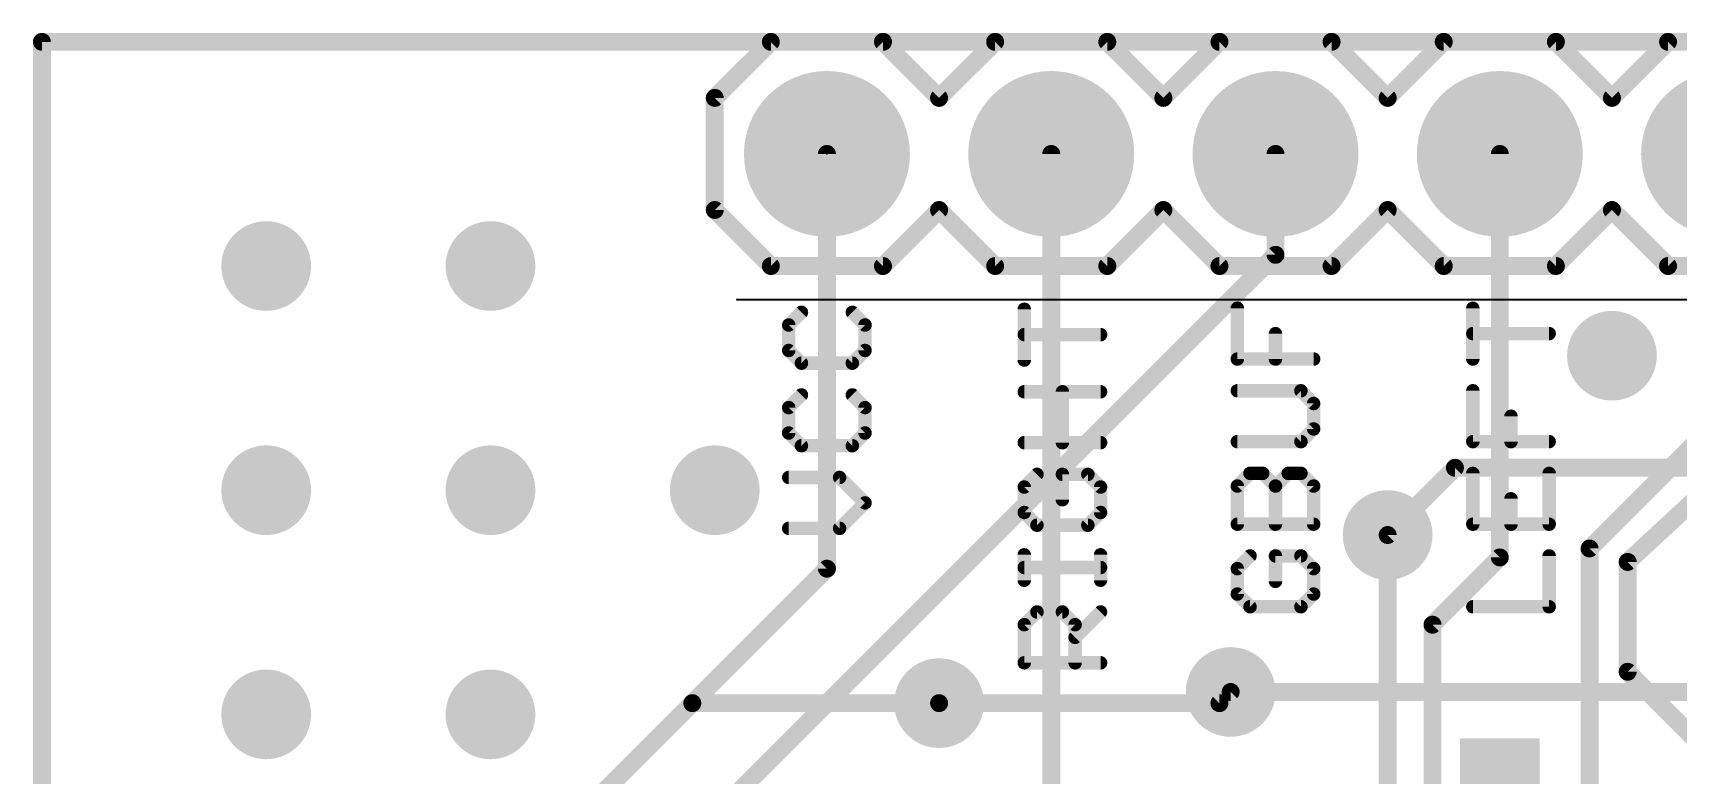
# Model space of a CAD drawing. Extents: x -0.1 to 44.5, y -0.1 to 35.7.
# Drawn here: x -0.1 to 18.53, y 27.25 to 35.66 of the extents above; entities that cross this region are included whole.
import ezdxf

# ---------------------------------------------------------------- set-up
doc = ezdxf.new("R2010")
doc.units = 0
for name, color, linetype in [('1', 12, 'CONTINUOUS'), ('16', 132, 'CONTINUOUS'), ('17', 110, 'CONTINUOUS'), ('18', 110, 'CONTINUOUS'), ('20', 53, 'CONTINUOUS'), ('21', 41, 'CONTINUOUS'), ('23', 53, 'CONTINUOUS'), ('51', 53, 'CONTINUOUS')]:
    doc.layers.add(name, color=color, linetype=linetype)

# ---------------------------------------------------------------- blocks, each defined once
blk = doc.blocks.new('RECT')
blk.add_solid([(-0.5, -0.5), (0.5, -0.5), (-0.5, 0.5), (0.5, 0.5)])
blk = doc.blocks.new('ROUNDP')
at = {"const_width": 0.5}
blk.add_lwpolyline([(0, -0.25, 1), (0, 0.25, 1), (0, -0.25)], format="xyb", dxfattribs=at)
blk = doc.blocks.new('ROUNDV')
at = {"const_width": 0.5}
blk.add_lwpolyline([(0, -0.25, 1), (0, 0.25, 1), (0, -0.25)], format="xyb", dxfattribs=at)

msp = doc.modelspace()

# ---------------------------------------------------------------- linework, layer by layer
at = {"layer": '1', "const_width": 0.2032}
for points in [[(0, 35.56), (0, 0)], [(43.18, 35.56), (0, 35.56)], [(13.97, 33.147), (13.97, 34.29)], [(16.51, 29.718), (16.51, 34.29)], [(6.096, 25.273), (13.97, 33.147)], [(17.9578, 29.6672), (19.7104, 31.2928)], [(17.526, 29.8196), (18.796, 31.0896)], [(15.24, 26.416), (15.24, 29.972)], [(15.748, 28.956), (16.51, 29.718)], [(17.526, 27.051), (17.526, 29.8196)], [(17.9578, 28.4226), (17.9578, 29.6672)], [(15.748, 25.527), (15.748, 28.956)], [(18.9992, 27.3812), (17.9578, 28.4226)], [(10.16, 28.067), (13.335, 28.067)], [(13.335, 28.067), (13.462, 28.194)]]:
    msp.add_lwpolyline(points, dxfattribs=at)
at = {"layer": '1', "const_width": 0.1016}
for points in [[(0.0508, 35.56, 1), (-0.0508, 35.56)], [(0, 35.6108, 1), (0, 35.5092)], [(14.0208, 34.29, 1), (13.9192, 34.29)], [(16.5608, 34.29, 1), (16.4592, 34.29)], [(13.9192, 33.147, 1), (14.0208, 33.147)], [(14.0059, 33.1111, 1), (13.9341, 33.1829)], [(15.2908, 29.972, 1), (15.1892, 29.972)], [(16.5459, 29.6821, 1), (16.4741, 29.7539)], [(17.5768, 29.8196, 1), (17.4752, 29.8196)], [(17.4901, 29.8555, 1), (17.5619, 29.7837)], [(16.4592, 29.718, 1), (16.5608, 29.718)], [(18.0086, 29.6672, 1), (17.907, 29.6672)], [(17.9233, 29.7044, 1), (17.9923, 29.63)], [(15.7988, 28.956, 1), (15.6972, 28.956)], [(15.7121, 28.9919, 1), (15.7839, 28.9201)], [(17.9937, 28.4585, 1), (17.9219, 28.3867)], [(17.907, 28.4226, 1), (18.0086, 28.4226)], [(10.16, 28.1178, 1), (10.16, 28.0162)], [(13.2991, 28.1029, 1), (13.3709, 28.0311)], [(13.335, 28.0162, 1), (13.335, 28.1178)], [(13.4979, 28.1581, 1), (13.4261, 28.2299)]]:
    msp.add_lwpolyline(points, format="xyb", dxfattribs=at)
at = {"layer": '16', "const_width": 0.2032}
for points in [[(0, 35.56), (0, 0)], [(43.18, 35.56), (0, 35.56)], [(8.89, 29.591), (8.89, 34.29)], [(11.43, 24.511), (11.43, 34.29)], [(15.24, 29.972), (16.002, 30.734)], [(16.002, 30.734), (30.48, 30.734)], [(7.366, 28.067), (8.89, 29.591)], [(1.651, 22.352), (7.366, 28.067)], [(7.366, 28.067), (10.16, 28.067)], [(13.462, 28.194), (26.035, 28.194)]]:
    msp.add_lwpolyline(points, dxfattribs=at)
at = {"layer": '16', "const_width": 0.1016}
for points in [[(0.0508, 35.56, 1), (-0.0508, 35.56)], [(0, 35.6108, 1), (0, 35.5092)], [(8.9408, 34.29, 1), (8.8392, 34.29)], [(11.4808, 34.29, 1), (11.3792, 34.29)], [(16.002, 30.7848, 1), (16.002, 30.6832)], [(16.0379, 30.6981, 1), (15.9661, 30.7699)], [(15.2041, 30.0079, 1), (15.2759, 29.9361)], [(8.8392, 29.591, 1), (8.9408, 29.591)], [(8.9259, 29.5551, 1), (8.8541, 29.6269)], [(7.366, 28.1178, 1), (7.366, 28.0162)], [(7.3301, 28.1029, 1), (7.4019, 28.0311)], [(7.4019, 28.0311, 1), (7.3301, 28.1029)], [(10.16, 28.0162, 1), (10.16, 28.1178)], [(13.462, 28.2448, 1), (13.462, 28.1432)]]:
    msp.add_lwpolyline(points, format="xyb", dxfattribs=at)
at = {"layer": '20', "const_width": 0.2032}
for points in [[(43.18, 35.56), (0, 35.56)], [(0, 35.56), (0, 0)]]:
    msp.add_lwpolyline(points, dxfattribs=at)
at = {"layer": '20', "const_width": 0.1016}
for points in [[(0, 35.6108, 1), (0, 35.5092)], [(0.0508, 35.56, 1), (-0.0508, 35.56)]]:
    msp.add_lwpolyline(points, format="xyb", dxfattribs=at)
at = {"layer": '21'}
for points, const_width in [([(8.255, 35.56), (7.62, 34.925)], 0.2032), ([(8.255, 35.56), (9.525, 35.56)], 0.2032), ([(9.525, 35.56), (10.16, 34.925)], 0.2032), ([(10.16, 34.925), (10.795, 35.56)], 0.2032), ([(10.795, 35.56), (12.065, 35.56)], 0.2032), ([(12.065, 35.56), (12.7, 34.925)], 0.2032), ([(12.7, 34.925), (13.335, 35.56)], 0.2032), ([(13.335, 35.56), (14.605, 35.56)], 0.2032), ([(14.605, 35.56), (15.24, 34.925)], 0.2032), ([(15.875, 35.56), (15.24, 34.925)], 0.2032), ([(15.875, 35.56), (17.145, 35.56)], 0.2032), ([(17.145, 35.56), (17.78, 34.925)], 0.2032), ([(17.78, 34.925), (18.415, 35.56)], 0.2032), ([(18.415, 35.56), (19.685, 35.56)], 0.2032), ([(7.62, 34.925), (7.62, 33.655)], 0.2032), ([(7.62, 33.655), (8.255, 33.02)], 0.2032), ([(10.16, 33.655), (9.525, 33.02)], 0.2032), ([(10.795, 33.02), (10.16, 33.655)], 0.2032), ([(12.7, 33.655), (12.065, 33.02)], 0.2032), ([(13.335, 33.02), (12.7, 33.655)], 0.2032), ([(15.24, 33.655), (14.605, 33.02)], 0.2032), ([(15.24, 33.655), (15.875, 33.02)], 0.2032), ([(17.78, 33.655), (17.145, 33.02)], 0.2032), ([(18.415, 33.02), (17.78, 33.655)], 0.2032), ([(9.525, 33.02), (8.255, 33.02)], 0.2032), ([(12.065, 33.02), (10.795, 33.02)], 0.2032), ([(14.605, 33.02), (13.335, 33.02)], 0.2032), ([(17.145, 33.02), (15.875, 33.02)], 0.2032), ([(19.685, 33.02), (18.415, 33.02)], 0.2032), ([(11.1245, 31.9544), (11.1245, 32.5307)], 0.1524), ([(13.5375, 31.9658), (13.5375, 32.542)], 0.1524), ([(16.2045, 31.9658), (16.2045, 32.542)], 0.1524), ([(8.6015, 32.4955), (8.4575, 32.3514)], 0.1524), ([(8.4575, 32.3514), (8.4575, 32.0633)], 0.1524), ([(9.3218, 32.3514), (9.1777, 32.4955)], 0.1524), ([(9.3218, 32.0633), (9.3218, 32.3514)], 0.1524), ([(11.9888, 32.2425), (11.1245, 32.2425)], 0.1524), ([(13.9696, 31.9658), (13.9696, 32.2539)], 0.1524), ([(17.0688, 32.2539), (16.2045, 32.2539)], 0.1524), ([(8.4575, 32.0633), (8.6015, 31.9192)], 0.1524), ([(9.1777, 31.9192), (9.3218, 32.0633)], 0.1524), ([(8.6015, 31.9192), (9.1777, 31.9192)], 0.1524), ([(14.4018, 31.9658), (13.5375, 31.9658)], 0.1524), ([(14.2577, 31.6065), (13.5375, 31.6065)], 0.1524), ([(14.4018, 31.4624), (14.2577, 31.6065)], 0.1524), ([(16.2045, 31.0302), (16.2045, 31.6065)], 0.1524), ([(8.6015, 31.5599), (8.4575, 31.4159)], 0.1524), ([(8.4575, 31.4159), (8.4575, 31.1278)], 0.1524), ([(9.3218, 31.4159), (9.1777, 31.5599)], 0.1524), ([(9.3218, 31.1278), (9.3218, 31.4159)], 0.1524), ([(11.1245, 31.5951), (11.9888, 31.5951)], 0.1524), ([(11.5566, 31.0189), (11.5566, 31.5951)], 0.1524), ([(14.4018, 31.1743), (14.4018, 31.4624)], 0.1524), ([(16.6366, 31.0302), (16.6366, 31.3184)], 0.1524), ([(8.4575, 31.1278), (8.6015, 30.9837)], 0.1524), ([(9.1777, 30.9837), (9.3218, 31.1278)], 0.1524), ([(14.2577, 31.0302), (14.4018, 31.1743)], 0.1524), ([(8.6015, 30.9837), (9.1777, 30.9837)], 0.1524), ([(11.9888, 31.0189), (11.1245, 31.0189)], 0.1524), ([(13.5375, 31.0302), (14.2577, 31.0302)], 0.1524), ([(17.0688, 31.0302), (16.2045, 31.0302)], 0.1524), ([(13.5375, 30.5269), (13.6815, 30.6709)], 0.1524), ([(13.6815, 30.6709), (13.8256, 30.6709)], 0.1524), ([(13.8256, 30.6709), (13.9696, 30.5269)], 0.1524), ([(13.9696, 30.5269), (14.1137, 30.6709)], 0.1524), ([(14.1137, 30.6709), (14.2577, 30.6709)], 0.1524), ([(14.2577, 30.6709), (14.4018, 30.5269)], 0.1524), ([(16.2045, 30.6709), (16.2045, 30.0947)], 0.1524), ([(17.0688, 30.0947), (17.0688, 30.6709)], 0.1524), ([(9.0337, 30.6244), (8.4575, 30.6244)], 0.1524), ([(9.3218, 30.3363), (9.0337, 30.6244)], 0.1524), ([(11.2685, 30.6596), (11.1245, 30.5156)], 0.1524), ([(11.1245, 30.5156), (11.1245, 30.2275)], 0.1524), ([(11.8447, 30.6596), (11.5566, 30.6596)], 0.1524), ([(11.5566, 30.6596), (11.5566, 30.3715)], 0.1524), ([(11.9888, 30.5156), (11.8447, 30.6596)], 0.1524), ([(11.9888, 30.2275), (11.9888, 30.5156)], 0.1524), ([(13.5375, 30.0947), (13.5375, 30.5269)], 0.1524), ([(13.9696, 30.0947), (13.9696, 30.5269)], 0.1524), ([(14.4018, 30.5269), (14.4018, 30.0947)], 0.1524), ([(9.0337, 30.0482), (9.3218, 30.3363)], 0.1524), ([(16.6366, 30.0947), (16.6366, 30.3828)], 0.1524), ([(11.1245, 30.2275), (11.2685, 30.0834)], 0.1524), ([(11.8447, 30.0834), (11.9888, 30.2275)], 0.1524), ([(8.4575, 30.0482), (9.0337, 30.0482)], 0.1524), ([(11.2685, 30.0834), (11.8447, 30.0834)], 0.1524), ([(14.4018, 30.0947), (13.5375, 30.0947)], 0.1524), ([(16.2045, 30.0947), (17.0688, 30.0947)], 0.1524), ([(11.1245, 29.4597), (11.1245, 29.7478)], 0.1524), ([(11.9888, 29.4597), (11.9888, 29.7478)], 0.1524), ([(13.6815, 29.7354), (13.5375, 29.5914)], 0.1524), ([(14.2577, 29.7354), (13.9696, 29.7354)], 0.1524), ([(13.9696, 29.7354), (13.9696, 29.4473)], 0.1524), ([(14.4018, 29.5914), (14.2577, 29.7354)], 0.1524), ([(17.0688, 29.1592), (17.0688, 29.7354)], 0.1524), ([(11.9888, 29.6038), (11.1245, 29.6038)], 0.1524), ([(13.5375, 29.5914), (13.5375, 29.3033)], 0.1524), ([(14.4018, 29.3033), (14.4018, 29.5914)], 0.1524), ([(13.5375, 29.3033), (13.6815, 29.1592)], 0.1524), ([(14.2577, 29.1592), (14.4018, 29.3033)], 0.1524), ([(11.1245, 28.9564), (11.2685, 29.1004)], 0.1524), ([(11.2685, 29.1004), (11.5566, 29.1004)], 0.1524), ([(11.5566, 29.1004), (11.7007, 28.9564)], 0.1524), ([(11.7007, 28.8123), (11.9888, 29.1004)], 0.1524), ([(13.6815, 29.1592), (14.2577, 29.1592)], 0.1524), ([(16.2045, 29.1592), (17.0688, 29.1592)], 0.1524), ([(11.1245, 28.5242), (11.1245, 28.9564)], 0.1524), ([(11.7007, 28.9564), (11.7007, 28.5242)], 0.1524), ([(11.9888, 28.5242), (11.1245, 28.5242)], 0.1524)]:
    msp.add_lwpolyline(points, dxfattribs=dict(at, const_width=const_width))
for points, const_width in [([(8.255, 35.6108, 1), (8.255, 35.5092)], 0.1016), ([(8.2909, 35.5241, 1), (8.2191, 35.5959)], 0.1016), ([(9.5609, 35.5959, 1), (9.4891, 35.5241)], 0.1016), ([(9.525, 35.5092, 1), (9.525, 35.6108)], 0.1016), ([(10.795, 35.6108, 1), (10.795, 35.5092)], 0.1016), ([(10.8309, 35.5241, 1), (10.7591, 35.5959)], 0.1016), ([(12.1009, 35.5959, 1), (12.0291, 35.5241)], 0.1016), ([(12.065, 35.5092, 1), (12.065, 35.6108)], 0.1016), ([(13.335, 35.6108, 1), (13.335, 35.5092)], 0.1016), ([(13.3709, 35.5241, 1), (13.2991, 35.5959)], 0.1016), ([(14.6409, 35.5959, 1), (14.5691, 35.5241)], 0.1016), ([(14.605, 35.5092, 1), (14.605, 35.6108)], 0.1016), ([(15.875, 35.6108, 1), (15.875, 35.5092)], 0.1016), ([(15.9109, 35.5241, 1), (15.8391, 35.5959)], 0.1016), ([(17.1809, 35.5959, 1), (17.1091, 35.5241)], 0.1016), ([(17.145, 35.5092, 1), (17.145, 35.6108)], 0.1016), ([(18.415, 35.6108, 1), (18.415, 35.5092)], 0.1016), ([(18.4509, 35.5241, 1), (18.3791, 35.5959)], 0.1016), ([(7.6708, 34.925, 1), (7.5692, 34.925)], 0.1016), ([(7.5841, 34.9609, 1), (7.6559, 34.8891)], 0.1016), ([(10.1241, 34.9609, 1), (10.1959, 34.8891)], 0.1016), ([(10.1241, 34.8891, 1), (10.1959, 34.9609)], 0.1016), ([(12.6641, 34.9609, 1), (12.7359, 34.8891)], 0.1016), ([(12.6641, 34.8891, 1), (12.7359, 34.9609)], 0.1016), ([(15.2041, 34.9609, 1), (15.2759, 34.8891)], 0.1016), ([(15.2041, 34.8891, 1), (15.2759, 34.9609)], 0.1016), ([(17.7441, 34.9609, 1), (17.8159, 34.8891)], 0.1016), ([(17.7441, 34.8891, 1), (17.8159, 34.9609)], 0.1016), ([(7.6559, 33.6909, 1), (7.5841, 33.6191)], 0.1016), ([(10.1959, 33.6909, 1), (10.1241, 33.6191)], 0.1016), ([(10.1959, 33.6191, 1), (10.1241, 33.6909)], 0.1016), ([(12.7359, 33.6909, 1), (12.6641, 33.6191)], 0.1016), ([(12.7359, 33.6191, 1), (12.6641, 33.6909)], 0.1016), ([(15.2759, 33.6909, 1), (15.2041, 33.6191)], 0.1016), ([(15.2759, 33.6191, 1), (15.2041, 33.6909)], 0.1016), ([(17.8159, 33.6909, 1), (17.7441, 33.6191)], 0.1016), ([(17.8159, 33.6191, 1), (17.7441, 33.6909)], 0.1016), ([(7.5692, 33.655, 1), (7.6708, 33.655)], 0.1016), ([(8.255, 33.0708, 1), (8.255, 32.9692)], 0.1016), ([(8.2191, 32.9841, 1), (8.2909, 33.0559)], 0.1016), ([(9.4891, 33.0559, 1), (9.5609, 32.9841)], 0.1016), ([(9.525, 32.9692, 1), (9.525, 33.0708)], 0.1016), ([(10.795, 33.0708, 1), (10.795, 32.9692)], 0.1016), ([(10.7591, 32.9841, 1), (10.8309, 33.0559)], 0.1016), ([(12.0291, 33.0559, 1), (12.1009, 32.9841)], 0.1016), ([(12.065, 32.9692, 1), (12.065, 33.0708)], 0.1016), ([(13.335, 33.0708, 1), (13.335, 32.9692)], 0.1016), ([(13.2991, 32.9841, 1), (13.3709, 33.0559)], 0.1016), ([(14.5691, 33.0559, 1), (14.6409, 32.9841)], 0.1016), ([(14.605, 32.9692, 1), (14.605, 33.0708)], 0.1016), ([(15.875, 33.0708, 1), (15.875, 32.9692)], 0.1016), ([(15.8391, 32.9841, 1), (15.9109, 33.0559)], 0.1016), ([(17.1091, 33.0559, 1), (17.1809, 32.9841)], 0.1016), ([(17.145, 32.9692, 1), (17.145, 33.0708)], 0.1016), ([(18.415, 33.0708, 1), (18.415, 32.9692)], 0.1016), ([(18.3791, 32.9841, 1), (18.4509, 33.0559)], 0.1016), ([(11.1626, 32.5307, 1), (11.0864, 32.5307)], 0.0762), ([(13.5756, 32.542, 1), (13.4994, 32.542)], 0.0762), ([(16.2426, 32.542, 1), (16.1664, 32.542)], 0.0762), ([(8.4956, 32.3514, 1), (8.4194, 32.3514)], 0.0762), ([(8.6285, 32.4685, 1), (8.5746, 32.5224)], 0.0762), ([(9.2047, 32.5224, 1), (9.1508, 32.4685)], 0.0762), ([(9.3599, 32.3514, 1), (9.2837, 32.3514)], 0.0762), ([(8.4305, 32.3783, 1), (8.4844, 32.3245)], 0.0762), ([(9.2949, 32.3245, 1), (9.3487, 32.3783)], 0.0762), ([(11.1245, 32.2806, 1), (11.1245, 32.2044)], 0.0762), ([(11.9888, 32.2044, 1), (11.9888, 32.2806)], 0.0762), ([(14.0077, 32.2539, 1), (13.9315, 32.2539)], 0.0762), ([(16.2045, 32.292, 1), (16.2045, 32.2158)], 0.0762), ([(17.0688, 32.2158, 1), (17.0688, 32.292)], 0.0762), ([(8.4844, 32.0902, 1), (8.4305, 32.0364)], 0.0762), ([(8.4194, 32.0633, 1), (8.4956, 32.0633)], 0.0762), ([(9.2837, 32.0633, 1), (9.3599, 32.0633)], 0.0762), ([(9.3487, 32.0364, 1), (9.2949, 32.0902)], 0.0762), ([(8.6015, 31.9573, 1), (8.6015, 31.8811)], 0.0762), ([(8.5746, 31.8923, 1), (8.6285, 31.9462)], 0.0762), ([(9.1508, 31.9462, 1), (9.2047, 31.8923)], 0.0762), ([(9.1777, 31.8811, 1), (9.1777, 31.9573)], 0.0762), ([(11.0864, 31.9544, 1), (11.1626, 31.9544)], 0.0762), ([(13.5375, 32.0039, 1), (13.5375, 31.9277)], 0.0762), ([(13.4994, 31.9658, 1), (13.5756, 31.9658)], 0.0762), ([(13.9315, 31.9658, 1), (14.0077, 31.9658)], 0.0762), ([(14.4018, 31.9277, 1), (14.4018, 32.0039)], 0.0762), ([(16.1664, 31.9658, 1), (16.2426, 31.9658)], 0.0762), ([(13.5375, 31.6446, 1), (13.5375, 31.5684)], 0.0762), ([(14.2847, 31.6334, 1), (14.2308, 31.5795)], 0.0762), ([(14.2577, 31.5684, 1), (14.2577, 31.6446)], 0.0762), ([(16.2426, 31.6065, 1), (16.1664, 31.6065)], 0.0762), ([(8.4956, 31.4159, 1), (8.4194, 31.4159)], 0.0762), ([(8.6285, 31.533, 1), (8.5746, 31.5869)], 0.0762), ([(9.2047, 31.5869, 1), (9.1508, 31.533)], 0.0762), ([(9.3599, 31.4159, 1), (9.2837, 31.4159)], 0.0762), ([(11.1245, 31.6332, 1), (11.1245, 31.557)], 0.0762), ([(11.5947, 31.5951, 1), (11.5185, 31.5951)], 0.0762), ([(11.9888, 31.557, 1), (11.9888, 31.6332)], 0.0762), ([(14.4399, 31.4624, 1), (14.3637, 31.4624)], 0.0762), ([(14.3749, 31.4355, 1), (14.4287, 31.4893)], 0.0762), ([(8.4305, 31.4428, 1), (8.4844, 31.3889)], 0.0762), ([(9.2949, 31.3889, 1), (9.3487, 31.4428)], 0.0762), ([(16.6747, 31.3184, 1), (16.5985, 31.3184)], 0.0762), ([(8.4844, 31.1547, 1), (8.4305, 31.1008)], 0.0762), ([(8.4194, 31.1278, 1), (8.4956, 31.1278)], 0.0762), ([(9.2837, 31.1278, 1), (9.3599, 31.1278)], 0.0762), ([(9.3487, 31.1008, 1), (9.2949, 31.1547)], 0.0762), ([(14.3637, 31.1743, 1), (14.4399, 31.1743)], 0.0762), ([(14.4287, 31.1474, 1), (14.3749, 31.2012)], 0.0762), ([(8.6015, 31.0218, 1), (8.6015, 30.9456)], 0.0762), ([(8.5746, 30.9568, 1), (8.6285, 31.0107)], 0.0762), ([(9.1508, 31.0107, 1), (9.2047, 30.9568)], 0.0762), ([(9.1777, 30.9456, 1), (9.1777, 31.0218)], 0.0762), ([(11.1245, 31.057, 1), (11.1245, 30.9808)], 0.0762), ([(11.5185, 31.0189, 1), (11.5947, 31.0189)], 0.0762), ([(11.9888, 30.9808, 1), (11.9888, 31.057)], 0.0762), ([(13.5375, 31.0683, 1), (13.5375, 30.9921)], 0.0762), ([(14.2308, 31.0572, 1), (14.2847, 31.0033)], 0.0762), ([(14.2577, 30.9921, 1), (14.2577, 31.0683)], 0.0762), ([(16.2045, 31.0683, 1), (16.2045, 30.9921)], 0.0762), ([(16.1664, 31.0302, 1), (16.2426, 31.0302)], 0.0762), ([(16.5985, 31.0302, 1), (16.6747, 31.0302)], 0.0762), ([(17.0688, 30.9921, 1), (17.0688, 31.0683)], 0.0762), ([(13.6815, 30.709, 1), (13.6815, 30.6328)], 0.0762), ([(13.7085, 30.644, 1), (13.6546, 30.6979)], 0.0762), ([(13.8525, 30.6979, 1), (13.7986, 30.644)], 0.0762), ([(13.8256, 30.6328, 1), (13.8256, 30.709)], 0.0762), ([(14.1137, 30.709, 1), (14.1137, 30.6328)], 0.0762), ([(14.1406, 30.644, 1), (14.0867, 30.6979)], 0.0762), ([(14.2847, 30.6979, 1), (14.2308, 30.644)], 0.0762), ([(14.2577, 30.6328, 1), (14.2577, 30.709)], 0.0762), ([(16.2426, 30.6709, 1), (16.1664, 30.6709)], 0.0762), ([(17.1069, 30.6709, 1), (17.0307, 30.6709)], 0.0762), ([(8.4575, 30.6625, 1), (8.4575, 30.5863)], 0.0762), ([(9.0606, 30.6514, 1), (9.0067, 30.5975)], 0.0762), ([(9.0337, 30.5863, 1), (9.0337, 30.6625)], 0.0762), ([(11.0975, 30.5425, 1), (11.1514, 30.4886)], 0.0762), ([(11.1626, 30.5156, 1), (11.0864, 30.5156)], 0.0762), ([(11.2955, 30.6327, 1), (11.2416, 30.6866)], 0.0762), ([(11.5566, 30.6977, 1), (11.5566, 30.6215)], 0.0762), ([(11.5947, 30.6596, 1), (11.5185, 30.6596)], 0.0762), ([(11.8717, 30.6866, 1), (11.8178, 30.6327)], 0.0762), ([(11.8447, 30.6215, 1), (11.8447, 30.6977)], 0.0762), ([(12.0269, 30.5156, 1), (11.9507, 30.5156)], 0.0762), ([(11.9619, 30.4886, 1), (12.0157, 30.5425)], 0.0762), ([(13.5105, 30.5538, 1), (13.5644, 30.4999)], 0.0762), ([(13.5756, 30.5269, 1), (13.4994, 30.5269)], 0.0762), ([(14.0077, 30.5269, 1), (13.9315, 30.5269)], 0.0762), ([(13.9427, 30.5538, 1), (13.9966, 30.4999)], 0.0762), ([(13.9427, 30.4999, 1), (13.9966, 30.5538)], 0.0762), ([(14.4399, 30.5269, 1), (14.3637, 30.5269)], 0.0762), ([(14.3749, 30.4999, 1), (14.4287, 30.5538)], 0.0762), ([(9.3487, 30.3094, 1), (9.2949, 30.3633)], 0.0762), ([(9.2949, 30.3094, 1), (9.3487, 30.3633)], 0.0762), ([(11.5185, 30.3715, 1), (11.5947, 30.3715)], 0.0762), ([(16.6747, 30.3828, 1), (16.5985, 30.3828)], 0.0762), ([(11.1514, 30.2544, 1), (11.0975, 30.2005)], 0.0762), ([(11.0864, 30.2275, 1), (11.1626, 30.2275)], 0.0762), ([(11.9507, 30.2275, 1), (12.0269, 30.2275)], 0.0762), ([(12.0157, 30.2005, 1), (11.9619, 30.2544)], 0.0762), ([(8.4575, 30.0863, 1), (8.4575, 30.0101)], 0.0762), ([(9.0067, 30.0751, 1), (9.0606, 30.0213)], 0.0762), ([(9.0337, 30.0101, 1), (9.0337, 30.0863)], 0.0762), ([(11.2685, 30.1215, 1), (11.2685, 30.0453)], 0.0762), ([(11.2416, 30.0565, 1), (11.2955, 30.1103)], 0.0762), ([(11.8178, 30.1103, 1), (11.8717, 30.0565)], 0.0762), ([(11.8447, 30.0453, 1), (11.8447, 30.1215)], 0.0762), ([(13.5375, 30.1328, 1), (13.5375, 30.0566)], 0.0762), ([(13.4994, 30.0947, 1), (13.5756, 30.0947)], 0.0762), ([(13.9315, 30.0947, 1), (14.0077, 30.0947)], 0.0762), ([(14.3637, 30.0947, 1), (14.4399, 30.0947)], 0.0762), ([(14.4018, 30.0566, 1), (14.4018, 30.1328)], 0.0762), ([(16.2045, 30.1328, 1), (16.2045, 30.0566)], 0.0762), ([(16.1664, 30.0947, 1), (16.2426, 30.0947)], 0.0762), ([(16.5985, 30.0947, 1), (16.6747, 30.0947)], 0.0762), ([(17.0307, 30.0947, 1), (17.1069, 30.0947)], 0.0762), ([(17.0688, 30.0566, 1), (17.0688, 30.1328)], 0.0762), ([(11.1626, 29.7478, 1), (11.0864, 29.7478)], 0.0762), ([(12.0269, 29.7478, 1), (11.9507, 29.7478)], 0.0762), ([(13.7085, 29.7085, 1), (13.6546, 29.7624)], 0.0762), ([(13.9696, 29.7735, 1), (13.9696, 29.6973)], 0.0762), ([(14.0077, 29.7354, 1), (13.9315, 29.7354)], 0.0762), ([(14.2847, 29.7624, 1), (14.2308, 29.7085)], 0.0762), ([(14.2577, 29.6973, 1), (14.2577, 29.7735)], 0.0762), ([(17.1069, 29.7354, 1), (17.0307, 29.7354)], 0.0762), ([(11.1245, 29.6419, 1), (11.1245, 29.5657)], 0.0762), ([(11.9888, 29.5657, 1), (11.9888, 29.6419)], 0.0762), ([(13.5105, 29.6183, 1), (13.5644, 29.5644)], 0.0762), ([(13.5756, 29.5914, 1), (13.4994, 29.5914)], 0.0762), ([(14.4399, 29.5914, 1), (14.3637, 29.5914)], 0.0762), ([(14.3749, 29.5644, 1), (14.4287, 29.6183)], 0.0762), ([(11.0864, 29.4597, 1), (11.1626, 29.4597)], 0.0762), ([(11.9507, 29.4597, 1), (12.0269, 29.4597)], 0.0762), ([(13.9315, 29.4473, 1), (14.0077, 29.4473)], 0.0762), ([(13.5644, 29.3302, 1), (13.5105, 29.2763)], 0.0762), ([(13.4994, 29.3033, 1), (13.5756, 29.3033)], 0.0762), ([(14.3637, 29.3033, 1), (14.4399, 29.3033)], 0.0762), ([(14.4287, 29.2763, 1), (14.3749, 29.3302)], 0.0762), ([(11.2685, 29.1385, 1), (11.2685, 29.0623)], 0.0762), ([(11.2955, 29.0735, 1), (11.2416, 29.1274)], 0.0762), ([(11.5836, 29.1274, 1), (11.5297, 29.0735)], 0.0762), ([(11.5566, 29.0623, 1), (11.5566, 29.1385)], 0.0762), ([(12.0157, 29.0735, 1), (11.9619, 29.1274)], 0.0762), ([(13.6815, 29.1973, 1), (13.6815, 29.1211)], 0.0762), ([(13.6546, 29.1323, 1), (13.7085, 29.1861)], 0.0762), ([(14.2308, 29.1861, 1), (14.2847, 29.1323)], 0.0762), ([(14.2577, 29.1211, 1), (14.2577, 29.1973)], 0.0762), ([(16.2045, 29.1973, 1), (16.2045, 29.1211)], 0.0762), ([(17.0307, 29.1592, 1), (17.1069, 29.1592)], 0.0762), ([(17.0688, 29.1211, 1), (17.0688, 29.1973)], 0.0762), ([(11.0975, 28.9833, 1), (11.1514, 28.9294)], 0.0762), ([(11.1626, 28.9564, 1), (11.0864, 28.9564)], 0.0762), ([(11.6737, 28.8393, 1), (11.7276, 28.7854)], 0.0762), ([(11.7388, 28.9564, 1), (11.6626, 28.9564)], 0.0762), ([(11.6737, 28.9294, 1), (11.7276, 28.9833)], 0.0762), ([(11.1245, 28.5623, 1), (11.1245, 28.4861)], 0.0762), ([(11.0864, 28.5242, 1), (11.1626, 28.5242)], 0.0762), ([(11.6626, 28.5242, 1), (11.7388, 28.5242)], 0.0762), ([(11.9888, 28.4861, 1), (11.9888, 28.5623)], 0.0762)]:
    msp.add_lwpolyline(points, format="xyb", dxfattribs=dict(at, const_width=const_width))
at = {"layer": '23'}
msp.add_point((8.89, 34.29), dxfattribs=at)
at = {"layer": '51', "const_width": 0.0254}
msp.add_lwpolyline([(7.874, 32.639), (44.069, 32.639)], dxfattribs=at)
at = {"layer": '51', "const_width": 0.0127}
msp.add_lwpolyline([(7.874, 32.6454, 1), (7.874, 32.6327)], format="xyb", dxfattribs=at)

# ---------------------------------------------------------------- block references
at = {"layer": '1', "xscale": 0.7, "yscale": 0.9, "rotation": 270}
msp.add_blockref('RECT', (16.51, 27.32), dxfattribs=at)
at = {"layer": '17', "xscale": 1.8796, "yscale": 1.8796, "rotation": 90}
for p in [(8.89, 34.29), (8.89, 34.29), (11.43, 34.29), (11.43, 34.29), (13.97, 34.29), (13.97, 34.29), (16.51, 34.29), (16.51, 34.29), (19.05, 34.29), (19.05, 34.29)]:
    msp.add_blockref('ROUNDP', p, dxfattribs=at)
at = {"layer": '18', "xscale": 1.016, "yscale": 1.016}
for p in [(2.54, 33.02), (2.54, 33.02), (5.08, 33.02), (5.08, 33.02), (17.78, 32.004), (17.78, 32.004), (2.54, 30.48), (2.54, 30.48), (5.08, 30.48), (5.08, 30.48), (7.62, 30.48), (7.62, 30.48), (15.24, 29.972), (15.24, 29.972), (13.462, 28.194), (13.462, 28.194), (10.16, 28.067), (10.16, 28.067), (2.54, 27.94), (2.54, 27.94), (5.08, 27.94), (5.08, 27.94)]:
    msp.add_blockref('ROUNDV', p, dxfattribs=at)
at = {"layer": '51', "xscale": 0.508, "yscale": 0.508}
for p in [(8.89, 34.29), (11.43, 34.29), (13.97, 34.29), (16.51, 34.29)]:
    msp.add_blockref('RECT', p, dxfattribs=at)

doc.saveas('drawing.dxf')
